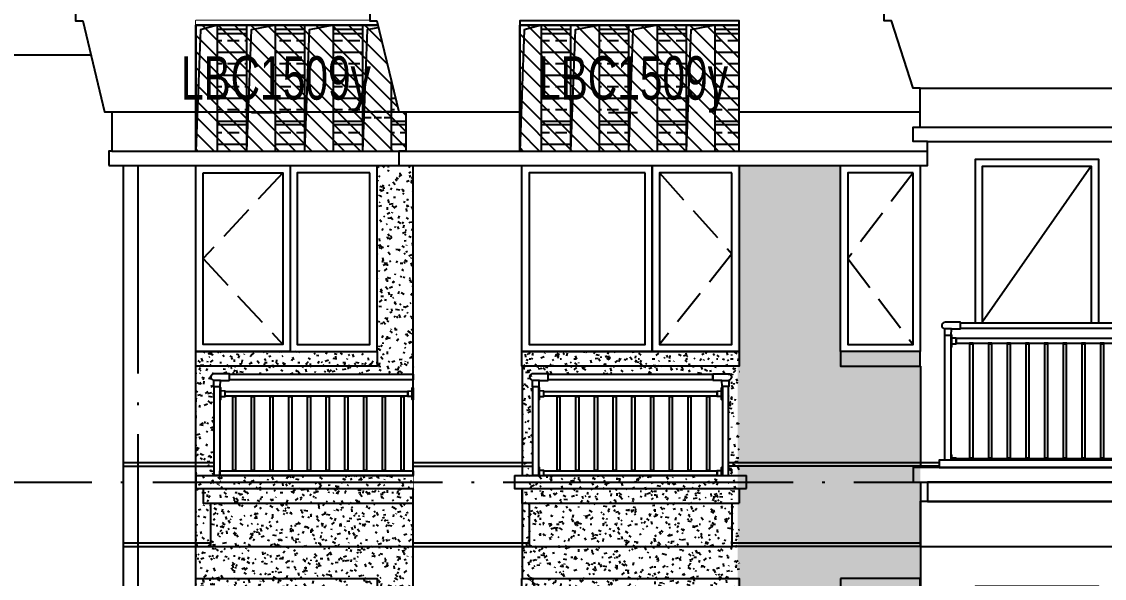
# Model space of a CAD drawing. Extents: x -12446 to 284554, y -295110 to 165007.
# Drawn here: x 801 to 8274, y -214769 to -210926 of the extents above; entities that cross this region are included whole.
import ezdxf
from ezdxf.enums import TextEntityAlignment as Align
from ezdxf.xclip import XClip

# ---------------------------------------------------------------- set-up
doc = ezdxf.new("R2010")
doc.units = 0
doc.header["$LTSCALE"] = 1000
doc.header["$XCLIPFRAME"] = 0
for name, pattern in [('AX-14-E$0$AX-85-M02$0$DASH', [0.35, 0.25, -0.1]), ('AX-14-E$0$DASH', [0.35, 0.25, -0.1]), ('AX-14-E$0$DOTE', [2.42, 2, -0.2, 0.02, -0.2])]:
    doc.linetypes.add(name, pattern=pattern)
doc.layers.get('0').update_dxf_attribs({"linetype": 'CONTINUOUS'})
doc.layers.get('Defpoints').update_dxf_attribs({"linetype": 'CONTINUOUS'})
for name, color, linetype in [('A-Anno-Note', 241, 'CONTINUOUS'), ('AX-14-comp-tc$0$AX-T-LMCZ-Z$0$AX-13-E01-E03$0$A-Detl-Patt', 8, 'CONTINUOUS'), ('AX-14-comp-tc$0$灰褐色真石漆', 15, 'CONTINUOUS'), ('AX-14-E$0$A-Anno-Note', 241, 'CONTINUOUS'), ('AX-14-E$0$A-Detl-Fine', 152, 'CONTINUOUS'), ('AX-14-E$0$A-Detl-Medm', 40, 'CONTINUOUS'), ('AX-14-E$0$A-Detl-Patt', 8, 'CONTINUOUS'), ('AX-14-E$0$A-Detl-Thin', 131, 'CONTINUOUS'), ('AX-14-E$0$A-elev-FIXT', 9, 'CONTINUOUS'), ('AX-14-E$0$A-elev-HRAL', 61, 'CONTINUOUS'), ('AX-14-E$0$A-Elev-line3', 40, 'CONTINUOUS'), ('AX-14-E$0$A-Hatch-Part', 167, 'CONTINUOUS'), ('AX-14-E$0$A-Wind-Iden', 11, 'CONTINUOUS'), ('AX-14-E$0$栏杆型材', 82, 'CONTINUOUS'), ('AX-14-E$0$阳台栏杆扶手', 82, 'CONTINUOUS')]:
    doc.layers.add(name, color=color, linetype=linetype)
doc.layers.add('AX-14-E$0$A-Grid', color=222, linetype='AX-14-E$0$DOTE', plot=False)
doc.styles.add('AX-14-E$0$_TCH_DIM', font='JZFZ_ENA', dxfattribs={"width": 0.7, "bigfont": 'JZFZ_CNB'})
pattern_1 = [(180, (0, 0), (-1e-14, -158.75), []), (180, (-79.38, 79.38), (-1e-14, -158.75), [79.375, -39.6875])]

# ---------------------------------------------------------------- blocks, each defined once
blk = doc.blocks.new('AX-14-E$0$4080转角立图')
at = {"layer": 'AX-14-E$0$A-elev-FIXT', "linetype": 'Continuous'}
blk.add_line((25.6, 42), (-24.3, 42), dxfattribs=at)
blk.add_lwpolyline([(-25.3, 43, -0.327139), (-24.2, 41.5), (-23.5, 0), (23.5, 0), (24.2, 40.5, -0.409111), (25.7, 42), (85.3, 42, 0.414214), (86.8, 43.5), (86.8, 86.5, 0.414214), (85.3, 88), (-18.8, 88, 0.865157)], format="xyb", close=True, dxfattribs=at)
blk = doc.blocks.new('AX-14-E$0$32固定座立面')
at = {"layer": 'AX-14-E$0$栏杆型材', "color": 6, "linetype": 'Continuous'}
blk.add_line((-7, -22.5), (-7, 22.5), dxfattribs=at)
blk.add_lwpolyline([(-7, -22.5, 0.41166), (-10, -19.5), (-36, -19.3, -0.41166), (-37, -18.3), (-37, 18.3, -0.41166), (-36, 19.3), (-10, 19.5, 0.41166), (-7, 22.5), (-7, 39, -0.41166), (-5, 41), (0, 41.1), (0, -41.1), (-5, -41, -0.41166), (-7, -39)], format="xyb", close=True, dxfattribs=at)
blk = doc.blocks.new('*U339')
at = {"layer": 'AX-14-E$0$A-elev-HRAL', "ltscale": 10}
for points in [[(-12.5, 398, 0.414214), (-13, 397.5), (-13, 395.5, 0.414214), (-12.5, 395), (12.5, 395, 0.414214), (13, 395.5), (13, 397.5, 0.414214), (12.5, 398)], [(-12.5, -398, -0.414214), (-13, -397.5), (-13, -395.5, -0.414214), (-12.5, -395), (12.5, -395, -0.414214), (13, -395.5), (13, -397.5, -0.414214), (12.5, -398)]]:
    blk.add_lwpolyline(points, format="xyb", close=True, dxfattribs=at)
blk.add_lwpolyline([(9.5, -395), (-9.5, -395), (-9.5, 395), (9.5, 395)], close=True, dxfattribs=at)
blk = doc.blocks.new('AX-14-E$0$BEIKAICHANGYANGTAI2')
at = {"layer": 'AX-14-E$0$A-Detl-Fine', "elevation": 0}
blk.add_lwpolyline([(67418.8, 136189.5), (67418.8, 137269.5), (68168.8, 137269.5), (68168.8, 136189.5)], dxfattribs=at)
at = {"layer": 'AX-14-E$0$A-Detl-Patt', "elevation": 0}
blk.add_lwpolyline([(68168.8, 137269.5), (67418.8, 136194.5), (67422.3, 136189.5)], dxfattribs=at)
at = {"layer": 'AX-14-E$0$A-Detl-Thin', "elevation": 0}
for points in [[(67368.8, 136189.5), (67368.8, 137319.5), (68218.8, 137319.5), (68218.8, 136189.5)], [(68388.9, 135189.5), (66938.9, 135189.5), (66938.9, 135089.5), (68388.9, 135089.5)], [(68388.9, 135239.5), (67118.8, 135239.5), (67118.8, 135189.5), (68388.9, 135189.5)], [(68388.9, 135089.5), (67038.9, 135089.5), (67038.9, 134954.5), (68388.9, 134954.5)], [(68388.9, 134954.5), (66988.9, 134954.5), (66988.9, 134644.5), (68388.9, 134644.5)]]:
    blk.add_lwpolyline(points, dxfattribs=at)
at = {"layer": 'AX-14-E$0$栏杆型材', "color": 6, "linetype": 'Continuous'}
blk.add_line((67205.9, 135239.5, 0), (67205.9, 135258, 0), dxfattribs=at)
at = {"layer": 'AX-14-E$0$栏杆型材', "elevation": 0}
for points in [[(67158.9, 135239.5), (67158.9, 136104.5), (67198.9, 136104.5), (67198.9, 135239.5)], [(68388.9, 136079.5), (67235.9, 136079.5), (67235.9, 136047.5), (68388.9, 136047.5)], [(67198.9, 135189.5), (67158.9, 135189.5)], [(67235.9, 135240.6), (67235.9, 135252.6), (68388.9, 135251.7)], [(67761.4, 135189.5), (67721.4, 135189.5)]]:
    blk.add_lwpolyline(points, dxfattribs=at)
at = {"layer": 'AX-14-E$0$栏杆型材', "color": 6, "linetype": 'Continuous', "elevation": 0}
blk.add_lwpolyline([(67235.9, 135239.5), (67235.9, 135253.7, 0.41166), (67235, 135254.7), (67208.9, 135255, -0.41166), (67205.9, 135258), (67205.9, 135274.5, 0.41166), (67204, 135276.5), (67198.9, 135276.6), (67198.9, 135239.5)], format="xyb", dxfattribs=at)
at = {"layer": 'AX-14-E$0$阳台栏杆扶手', "elevation": 0}
blk.add_lwpolyline([(68388.9, 136149.5), (67265.7, 136149.5), (67265.7, 136189.5), (68388.9, 136189.5)], dxfattribs=at)
at = {"color": 0, "linetype": 'ByBlock', "lineweight": -2}
for p in [(67341.2, 135649.5, 0), (67470.2, 135649.5, 0), (67599.2, 135649.5, 0), (67728.2, 135649.5, 0), (67857.2, 135649.5, 0), (67986.2, 135649.5, 0), (68115.2, 135649.5, 0), (68244.2, 135649.5, 0), (68373.2, 135649.5, 0)]:
    blk.add_blockref('*U339', p, dxfattribs=at)
at = {"layer": 'AX-14-E$0$A-elev-HRAL'}
blk.add_blockref('AX-14-E$0$4080转角立图', (67178.9, 136104.5, 0), dxfattribs=at)
at = {"layer": 'AX-14-E$0$A-elev-HRAL', "extrusion": (0, 0, -1), "zscale": -1}
blk.add_blockref('AX-14-E$0$32固定座立面', (-67198.9, 136063.5, 0), dxfattribs=at)
blk = doc.blocks.new('AX-14-E$0$A$C4D5E14F1')
at = {"layer": 'AX-14-E$0$A-Detl-Fine'}
for points in [[(100, 2900), (650, 2900), (650, 1715), (100, 1715)], [(1250, 2900), (750, 2900), (750, 1715), (1250, 1715)], [(3150, 2900), (2350, 2900), (2350, 1715), (3150, 1715)], [(3750, 2900), (3250, 2900), (3250, 1715), (3750, 1715)], [(5000, 2900), (4550, 2900), (4550, 1715), (5000, 1715)]]:
    blk.add_lwpolyline(points, close=True, dxfattribs=at)
at = {"layer": 'AX-14-E$0$A-Detl-Patt', "linetype": 'AX-14-E$0$AX-85-M02$0$DASH'}
for points in [[(650, 2900), (100, 2307.5), (650, 1715)], [(3250, 2900), (3750, 2340), (3250, 1715)], [(5000, 2900), (4550, 2307.5), (5000, 1715)]]:
    blk.add_lwpolyline(points, dxfattribs=at)
at = {"layer": 'AX-14-E$0$A-Detl-Thin'}
blk.add_line((-450, 765), (-450, 3715), dxfattribs=at)
for points in [[(1550, 320), (1550, 3270)], [(4500, 3050), (4500, 2950), (5050, 2950), (5050, 3050), (4500, 3050)], [(4500, 1665), (4500, 1565), (5050, 1565), (5050, 1665), (4500, 1665)], [(1550, 320), (1550, 810)], [(150, 620), (1550, 620)], [(2350, 620), (3800, 620)], [(3750, 620), (3750, 320)], [(150, 320), (1550, 320)], [(2350, 320), (3750, 320)]]:
    blk.add_lwpolyline(points, dxfattribs=at)
for points in [[(50, 3050), (1300, 3050), (1300, 2950), (50, 2950)], [(2300, 3050), (3800, 3050), (3800, 2950), (2300, 2950)], [(50, 2950), (700, 2950), (700, 1665), (50, 1665)], [(1300, 2950), (700, 2950), (700, 1665), (1300, 1665)], [(2300, 2950), (3800, 2950), (3800, 1665), (2300, 1665)], [(3200, 2950), (3200, 1665)], [(4500, 2950), (5050, 2950), (5050, 1665), (4500, 1665)], [(50, 1665), (1300, 1665), (1300, 1565), (50, 1565)], [(2300, 1665), (3800, 1665), (3800, 1565), (2300, 1565)]]:
    blk.add_lwpolyline(points, close=True, dxfattribs=at)
at = {"layer": 'AX-14-E$0$A-elev-HRAL', "ltscale": 10}
for points in [[(302, 1358, 0.414214), (301.5, 1357.5), (301.5, 1355.5, 0.414214), (302, 1355), (327, 1355, 0.414214), (327.5, 1355.5), (327.5, 1357.5, 0.414214), (327, 1358)], [(431, 1358, 0.414214), (430.5, 1357.5), (430.5, 1355.5, 0.414214), (431, 1355), (456, 1355, 0.414214), (456.5, 1355.5), (456.5, 1357.5, 0.414214), (456, 1358)], [(560, 1358, 0.414214), (559.5, 1357.5), (559.5, 1355.5, 0.414214), (560, 1355), (585, 1355, 0.414214), (585.5, 1355.5), (585.5, 1357.5, 0.414214), (585, 1358)], [(689, 1358, 0.414214), (688.5, 1357.5), (688.5, 1355.5, 0.414214), (689, 1355), (714, 1355, 0.414214), (714.5, 1355.5), (714.5, 1357.5, 0.414214), (714, 1358)], [(818, 1358, 0.414214), (817.5, 1357.5), (817.5, 1355.5, 0.414214), (818, 1355), (843, 1355, 0.414214), (843.5, 1355.5), (843.5, 1357.5, 0.414214), (843, 1358)], [(947, 1358, 0.414214), (946.5, 1357.5), (946.5, 1355.5, 0.414214), (947, 1355), (972, 1355, 0.414214), (972.5, 1355.5), (972.5, 1357.5, 0.414214), (972, 1358)], [(1076, 1358, 0.414214), (1075.5, 1357.5), (1075.5, 1355.5, 0.414214), (1076, 1355), (1101, 1355, 0.414214), (1101.5, 1355.5), (1101.5, 1357.5, 0.414214), (1101, 1358)], [(1205, 1358, 0.414214), (1204.5, 1357.5), (1204.5, 1355.5, 0.414214), (1205, 1355), (1230, 1355, 0.414214), (1230.5, 1355.5), (1230.5, 1357.5, 0.414214), (1230, 1358)], [(1334, 1358, 0.414214), (1333.5, 1357.5), (1333.5, 1355.5, 0.414214), (1334, 1355), (1359, 1355, 0.414214), (1359.5, 1355.5), (1359.5, 1357.5, 0.414214), (1359, 1358)], [(1463, 1358, 0.414214), (1462.5, 1357.5), (1462.5, 1355.5, 0.414214), (1463, 1355), (1488, 1355, 0.414214), (1488.5, 1355.5), (1488.5, 1357.5, 0.414214), (1488, 1358)], [(2541, 1358, 0.414214), (2540.5, 1357.5), (2540.5, 1355.5, 0.414214), (2541, 1355), (2566, 1355, 0.414214), (2566.5, 1355.5), (2566.5, 1357.5, 0.414214), (2566, 1358)], [(2670, 1358, 0.414214), (2669.5, 1357.5), (2669.5, 1355.5, 0.414214), (2670, 1355), (2695, 1355, 0.414214), (2695.5, 1355.5), (2695.5, 1357.5, 0.414214), (2695, 1358)], [(2799, 1358, 0.414214), (2798.5, 1357.5), (2798.5, 1355.5, 0.414214), (2799, 1355), (2824, 1355, 0.414214), (2824.5, 1355.5), (2824.5, 1357.5, 0.414214), (2824, 1358)], [(2928, 1358, 0.414214), (2927.5, 1357.5), (2927.5, 1355.5, 0.414214), (2928, 1355), (2953, 1355, 0.414214), (2953.5, 1355.5), (2953.5, 1357.5, 0.414214), (2953, 1358)], [(3057, 1358, 0.414214), (3056.5, 1357.5), (3056.5, 1355.5, 0.414214), (3057, 1355), (3082, 1355, 0.414214), (3082.5, 1355.5), (3082.5, 1357.5, 0.414214), (3082, 1358)], [(3186, 1358, 0.414214), (3185.5, 1357.5), (3185.5, 1355.5, 0.414214), (3186, 1355), (3211, 1355, 0.414214), (3211.5, 1355.5), (3211.5, 1357.5, 0.414214), (3211, 1358)], [(3315, 1358, 0.414214), (3314.5, 1357.5), (3314.5, 1355.5, 0.414214), (3315, 1355), (3340, 1355, 0.414214), (3340.5, 1355.5), (3340.5, 1357.5, 0.414214), (3340, 1358)], [(3444, 1358, 0.414214), (3443.5, 1357.5), (3443.5, 1355.5, 0.414214), (3444, 1355), (3469, 1355, 0.414214), (3469.5, 1355.5), (3469.5, 1357.5, 0.414214), (3469, 1358)], [(3573, 1358, 0.414214), (3572.5, 1357.5), (3572.5, 1355.5, 0.414214), (3573, 1355), (3598, 1355, 0.414214), (3598.5, 1355.5), (3598.5, 1357.5, 0.414214), (3598, 1358)]]:
    blk.add_lwpolyline(points, format="xyb", close=True, dxfattribs=at)
at = {"layer": 'AX-14-E$0$栏杆型材'}
for points in [[(252, 1390), (1513, 1390), (1513, 1358), (252, 1358)], [(2452, 1390), (3648, 1390), (3648, 1358), (2452, 1358)]]:
    blk.add_lwpolyline(points, close=True, dxfattribs=at)
at = {"layer": 'AX-14-E$0$阳台栏杆扶手'}
for points in [[(1550, 1470), (281.8, 1470), (281.8, 1510), (1550, 1510)], [(3618.3, 1470), (2481.8, 1470), (2481.8, 1510), (3618.3, 1510)]]:
    blk.add_lwpolyline(points, close=True, dxfattribs=at)
blk.add_blockref('AX-14-E$0$BEIKAICHANGYANGTAI2', (-61938.8, -134324.5, 0))
at = {"layer": 'AX-14-E$0$A-elev-HRAL'}
for name, p in [('AX-14-E$0$4080转角立图', (195, 1425)), ('AX-14-E$0$4080转角立图', (2395, 1425)), ('AX-14-E$0$32固定座立面', (1550, 1374)), ('AX-14-E$0$32固定座立面', (3685, 1374)), ('AX-14-E$0$32固定座立面', (3685, 826))]:
    blk.add_blockref(name, p, dxfattribs=at)
at = {"layer": 'AX-14-E$0$A-elev-HRAL', "xscale": -1}
for name, p in [('AX-14-E$0$4080转角立图', (3705, 1425)), ('AX-14-E$0$32固定座立面', (215, 1374)), ('AX-14-E$0$32固定座立面', (2415, 1374)), ('AX-14-E$0$32固定座立面', (2415, 826))]:
    blk.add_blockref(name, p, dxfattribs=at)
for points in [[(50, 810), (1550, 810), (1550, 720), (50, 720)], [(2250, 810), (3850, 810), (3850, 720), (2250, 720)]]:
    blk.add_wipeout(points).dxf.layer = 'AX-14-E$0$A-Detl-Thin'
at = {"layer": 'AX-14-E$0$A-Detl-Thin'}
for points in [[(50, 810), (1550, 810)], [(50, 810), (50, 720), (100, 720), (100, 620), (150, 620), (150, 320)], [(2250, 810), (2250, 720), (2300, 720), (2300, 620), (2350, 620), (2350, 320)], [(2250, 810), (3850, 810)], [(3850, 720), (3850, 810)], [(100, 720), (1550, 720)], [(2300, 720), (3850, 720)], [(3800, 720), (3800, 620)]]:
    blk.add_lwpolyline(points, dxfattribs=at)
at = {"layer": 'AX-14-E$0$A-elev-HRAL', "ltscale": 10}
for points in [[(324, 845), (305, 845), (305, 1355), (324, 1355)], [(453, 845), (434, 845), (434, 1355), (453, 1355)], [(582, 845), (563, 845), (563, 1355), (582, 1355)], [(711, 845), (692, 845), (692, 1355), (711, 1355)], [(840, 845), (821, 845), (821, 1355), (840, 1355)], [(969, 845), (950, 845), (950, 1355), (969, 1355)], [(1098, 845), (1079, 845), (1079, 1355), (1098, 1355)], [(1227, 845), (1208, 845), (1208, 1355), (1227, 1355)], [(1356, 845), (1337, 845), (1337, 1355), (1356, 1355)], [(1485, 845), (1466, 845), (1466, 1355), (1485, 1355)], [(2563, 845), (2544, 845), (2544, 1355), (2563, 1355)], [(2692, 845), (2673, 845), (2673, 1355), (2692, 1355)], [(2821, 845), (2802, 845), (2802, 1355), (2821, 1355)], [(2950, 845), (2931, 845), (2931, 1355), (2950, 1355)], [(3079, 845), (3060, 845), (3060, 1355), (3079, 1355)], [(3208, 845), (3189, 845), (3189, 1355), (3208, 1355)], [(3337, 845), (3318, 845), (3318, 1355), (3337, 1355)], [(3466, 845), (3447, 845), (3447, 1355), (3466, 1355)], [(3595, 845), (3576, 845), (3576, 1355), (3595, 1355)]]:
    blk.add_lwpolyline(points, close=True, dxfattribs=at)
for points in [[(302, 842, -0.414214), (301.5, 842.5), (301.5, 844.5, -0.414214), (302, 845), (327, 845, -0.414214), (327.5, 844.5), (327.5, 842.5, -0.414214), (327, 842)], [(431, 842, -0.414214), (430.5, 842.5), (430.5, 844.5, -0.414214), (431, 845), (456, 845, -0.414214), (456.5, 844.5), (456.5, 842.5, -0.414214), (456, 842)], [(560, 842, -0.414214), (559.5, 842.5), (559.5, 844.5, -0.414214), (560, 845), (585, 845, -0.414214), (585.5, 844.5), (585.5, 842.5, -0.414214), (585, 842)], [(689, 842, -0.414214), (688.5, 842.5), (688.5, 844.5, -0.414214), (689, 845), (714, 845, -0.414214), (714.5, 844.5), (714.5, 842.5, -0.414214), (714, 842)], [(818, 842, -0.414214), (817.5, 842.5), (817.5, 844.5, -0.414214), (818, 845), (843, 845, -0.414214), (843.5, 844.5), (843.5, 842.5, -0.414214), (843, 842)], [(947, 842, -0.414214), (946.5, 842.5), (946.5, 844.5, -0.414214), (947, 845), (972, 845, -0.414214), (972.5, 844.5), (972.5, 842.5, -0.414214), (972, 842)], [(1076, 842, -0.414214), (1075.5, 842.5), (1075.5, 844.5, -0.414214), (1076, 845), (1101, 845, -0.414214), (1101.5, 844.5), (1101.5, 842.5, -0.414214), (1101, 842)], [(1205, 842, -0.414214), (1204.5, 842.5), (1204.5, 844.5, -0.414214), (1205, 845), (1230, 845, -0.414214), (1230.5, 844.5), (1230.5, 842.5, -0.414214), (1230, 842)], [(1334, 842, -0.414214), (1333.5, 842.5), (1333.5, 844.5, -0.414214), (1334, 845), (1359, 845, -0.414214), (1359.5, 844.5), (1359.5, 842.5, -0.414214), (1359, 842)], [(1463, 842, -0.414214), (1462.5, 842.5), (1462.5, 844.5, -0.414214), (1463, 845), (1488, 845, -0.414214), (1488.5, 844.5), (1488.5, 842.5, -0.414214), (1488, 842)], [(2541, 842, -0.414214), (2540.5, 842.5), (2540.5, 844.5, -0.414214), (2541, 845), (2566, 845, -0.414214), (2566.5, 844.5), (2566.5, 842.5, -0.414214), (2566, 842)], [(2670, 842, -0.414214), (2669.5, 842.5), (2669.5, 844.5, -0.414214), (2670, 845), (2695, 845, -0.414214), (2695.5, 844.5), (2695.5, 842.5, -0.414214), (2695, 842)], [(2799, 842, -0.414214), (2798.5, 842.5), (2798.5, 844.5, -0.414214), (2799, 845), (2824, 845, -0.414214), (2824.5, 844.5), (2824.5, 842.5, -0.414214), (2824, 842)], [(2928, 842, -0.414214), (2927.5, 842.5), (2927.5, 844.5, -0.414214), (2928, 845), (2953, 845, -0.414214), (2953.5, 844.5), (2953.5, 842.5, -0.414214), (2953, 842)], [(3057, 842, -0.414214), (3056.5, 842.5), (3056.5, 844.5, -0.414214), (3057, 845), (3082, 845, -0.414214), (3082.5, 844.5), (3082.5, 842.5, -0.414214), (3082, 842)], [(3186, 842, -0.414214), (3185.5, 842.5), (3185.5, 844.5, -0.414214), (3186, 845), (3211, 845, -0.414214), (3211.5, 844.5), (3211.5, 842.5, -0.414214), (3211, 842)], [(3315, 842, -0.414214), (3314.5, 842.5), (3314.5, 844.5, -0.414214), (3315, 845), (3340, 845, -0.414214), (3340.5, 844.5), (3340.5, 842.5, -0.414214), (3340, 842)], [(3444, 842, -0.414214), (3443.5, 842.5), (3443.5, 844.5, -0.414214), (3444, 845), (3469, 845, -0.414214), (3469.5, 844.5), (3469.5, 842.5, -0.414214), (3469, 842)], [(3573, 842, -0.414214), (3572.5, 842.5), (3572.5, 844.5, -0.414214), (3573, 845), (3598, 845, -0.414214), (3598.5, 844.5), (3598.5, 842.5, -0.414214), (3598, 842)]]:
    blk.add_lwpolyline(points, format="xyb", close=True, dxfattribs=at)
at = {"layer": 'AX-14-E$0$栏杆型材'}
for points in [[(175, 1425), (215, 1425), (215, 810), (175, 810)], [(2375, 1425), (2415, 1425), (2415, 810), (2375, 810)], [(3725, 1425), (3685, 1425), (3685, 810), (3725, 810)], [(215, 842), (1550, 842), (1550, 810), (215, 810)], [(2452, 842), (3648, 842), (3648, 810), (2452, 810)]]:
    blk.add_lwpolyline(points, close=True, dxfattribs=at)
blk = doc.blocks.new('AX-14-E$0$14141415YHTR4H54H56D')
at = {"layer": 'AX-14-E$0$A-Detl-Thin'}
blk.add_line((-450, 765), (-450, 3715), dxfattribs=at)
blk.add_lwpolyline([(1550, 320), (1550, 3270)], dxfattribs=at)
blk.add_blockref('AX-14-E$0$BEIKAICHANGYANGTAI2', (-61938.8, -134324.5, 0))
blk = doc.blocks.new('AX-14-E$0$WYHREBHEWYHRE')
blk.add_wipeout([(64620.2, 256100.5), (62320.2, 256100.5), (62320.2, 255150.5), (64620.2, 255150.5)]).dxf.layer = 'AX-14-E$0$A-Detl-Thin'
at = {"layer": 'AX-14-E$0$A-Detl-Fine'}
h = blk.add_hatch(dxfattribs=at)
h.set_pattern_fill('ANSI33', color=13, scale=50, angle=135, style=0)
h.set_pattern_definition(pattern_1)
h.paths.add_polyline_path([(62570.2, 256070.5), (62770.2, 256070.5), (62770.2, 255200.5), (62570.2, 255200.5)])
h = blk.add_hatch(dxfattribs=at)
h.set_pattern_fill('ANSI33', color=13, scale=50, angle=135, style=0)
h.set_pattern_definition(pattern_1)
h.paths.add_polyline_path([(62970.2, 256070.5), (63170.2, 256070.5), (63170.2, 255200.5), (62970.2, 255200.5)])
h = blk.add_hatch(dxfattribs=at)
h.set_pattern_fill('ANSI33', color=13, scale=50, angle=135, style=0)
h.set_pattern_definition(pattern_1)
h.paths.add_polyline_path([(63370.2, 256070.5), (63570.2, 256070.5), (63570.2, 255200.5), (63370.2, 255200.5)])
h = blk.add_hatch(dxfattribs=at)
h.set_pattern_fill('ANSI33', color=13, scale=50, angle=135, style=0)
h.set_pattern_definition(pattern_1)
h.paths.add_polyline_path([(63770.2, 256070.5), (63970.2, 256070.5), (63970.2, 255200.5), (63770.2, 255200.5)])
h = blk.add_hatch(dxfattribs=at)
h.set_pattern_fill('ANSI33', color=13, scale=50, angle=135, style=0)
h.set_pattern_definition(pattern_1)
h.paths.add_polyline_path([(64170.2, 256070.5), (64370.2, 256070.5), (64370.2, 255200.5), (64170.2, 255200.5)])
at = {"layer": 'AX-14-E$0$A-Detl-Patt'}
h = blk.add_hatch(dxfattribs=at)
h.set_pattern_fill('ANSI31', color=256, scale=50, angle=90)
h.set_pattern_definition([(135, (0, 0), (-56.1266, -56.1266), [])])
h.paths.add_polyline_path([(64520.2, 255200.5), (62420.2, 255200.5), (62420.2, 256070.5), (64520.2, 256070.5)])
blk.add_lwpolyline([(62420.2, 255200.5), (64520.2, 255200.5), (64520.2, 256070.5), (62420.2, 256070.5)], close=True, dxfattribs=at)
at = {"layer": 'AX-14-E$0$A-Elev-line3'}
for p, q in [((62320.2, 255150.5), (62320.2, 256100.5)), ((64620.2, 255150.5), (64620.2, 256100.5))]:
    blk.add_line(p, q, dxfattribs=at)
at = {"layer": 'AX-14-E$0$A-Hatch-Part'}
for p, q in [((62770.2, 256010.5), (62570.2, 256010.5)), ((63170.2, 256010.5), (62970.2, 256010.5)), ((63570.2, 256010.5), (63370.2, 256010.5)), ((63970.2, 256010.5), (63770.2, 256010.5)), ((64370.2, 256010.5), (64170.2, 256010.5)), ((62770.2, 255380.5), (62570.2, 255380.5)), ((63170.2, 255380.5), (62970.2, 255380.5)), ((63570.2, 255380.5), (63370.2, 255380.5)), ((63970.2, 255380.5), (63770.2, 255380.5)), ((64370.2, 255380.5), (64170.2, 255380.5)), ((62320.2, 255150.5), (64620.2, 255150.5))]:
    blk.add_line(p, q, dxfattribs=at)
for points in [[(62570.2, 256070.5), (62452, 256037.3), (62420.2, 255200.5)], [(62970.2, 256070.5), (62802, 256037.3), (62770.2, 255200.5)], [(63370.2, 256070.5), (63202, 256037.3), (63170.2, 255200.5)], [(63770.2, 256070.5), (63602, 256037.3), (63570.2, 255200.5)], [(64170.2, 256070.5), (64002, 256037.3), (63970.2, 255200.5)], [(64520.2, 256070.5), (64402, 256037.3), (64370.2, 255200.5)]]:
    blk.add_lwpolyline(points, dxfattribs=at)
for points in [[(64520.2, 255200.5), (62420.2, 255200.5), (62420.2, 256070.5), (64520.2, 256070.5)], [(62570.2, 256070.5), (62770.2, 256070.5), (62770.2, 255200.5), (62570.2, 255200.5)], [(62970.2, 256070.5), (63170.2, 256070.5), (63170.2, 255200.5), (62970.2, 255200.5)], [(63370.2, 256070.5), (63570.2, 256070.5), (63570.2, 255200.5), (63370.2, 255200.5)], [(63770.2, 256070.5), (63970.2, 256070.5), (63970.2, 255200.5), (63770.2, 255200.5)], [(64170.2, 256070.5), (64370.2, 256070.5), (64370.2, 255200.5), (64170.2, 255200.5)]]:
    blk.add_lwpolyline(points, close=True, dxfattribs=at)
blk = doc.blocks.new('AX-14-E$0$FAGSGSGJDSGUJDSGFKSSGAFUKSF')
at = {"layer": 'AX-14-E$0$A-Detl-Thin', "color": 8, "linetype": 'AX-14-E$0$DASH', "ltscale": 0.2}
for p, q in [((3250, 1433.2), (3100, 1433.2)), ((3650, 1433.2), (3456.8, 1433.2)), ((4050, 1433.2), (3856.8, 1433.2)), ((4450, 1433.2), (4256.8, 1433.2)), ((3250, 1393.2), (3100, 1393.2)), ((3650, 1393.2), (3456.8, 1393.2)), ((4050, 1393.2), (3856.8, 1393.2)), ((4450, 1393.2), (4256.8, 1393.2))]:
    blk.add_line(p, q, dxfattribs=at)
at = {"layer": 'AX-14-E$0$A-Detl-Thin', "color": 6}
blk.add_lwpolyline([(5647.8, 2063.2), (5800, 1598.2), (5850, 1598.2), (5850, 1328.2), (5800, 1328.2), (5800, 1228.2), (7569.5, 1228.2), (7569.5, 1163.2), (7549.5, 1163.2), (7549.5, 1063.2), (27150, 1063.2)], dxfattribs=at)
blk.add_wipeout([(220, 1433.2), (70, 2063.2), (20, 2063.2), (20, 2163.2), (0, 2163.2), (0, 2263.2), (2000, 2263.2), (2000, 2163.2), (2050, 2163.2), (2050, 2063.2), (2098.7, 2063.2), (2250, 1433.2), (2300, 1433.2), (2300, 1163.2), (2250, 1163.2), (2250, 1063.2), (250, 1063.2), (250, 1163.2), (270, 1163.2), (270, 1433.2)]).dxf.layer = 'AX-14-E$0$A-Detl-Thin'
at = {"layer": 'AX-14-E$0$A-Anno-Note'}
blk.add_lwpolyline([(850, 1163.2), (2350, 1163.2), (2350, 2063.2), (850, 2063.2)], close=True, dxfattribs=at)
at = {"layer": 'AX-14-E$0$A-Detl-Medm'}
blk.add_lwpolyline([(350, 2263.2), (0, 2263.2), (0, 2163.2), (20, 2163.2), (20, 2063.2), (70, 2063.2), (220, 1433.2), (270, 1433.2), (270, 1233.2), (270, 1233.2), (270, 1193.2), (270, 1163.2), (250, 1163.2), (250, 1063.2)], dxfattribs=at)
at = {"layer": 'AX-14-E$0$A-Detl-Thin', "color": 8, "linetype": 'AX-14-E$0$DASH', "ltscale": 0.2}
for p, q in [((1000, 1433.2), (850, 1433.2)), ((1400, 1433.2), (1206.8, 1433.2)), ((1800, 1433.2), (1606.8, 1433.2)), ((1000, 1393.2), (850, 1393.2)), ((1400, 1393.2), (1206.8, 1393.2)), ((1800, 1393.2), (1606.8, 1393.2))]:
    blk.add_line(p, q, dxfattribs=at)
blk.add_wipeout([(5550, 2263.2), (5550, 2163.2), (5600, 2163.2), (5600, 2063.2), (5647.8, 2063.2), (5800, 1598.2), (5850, 1598.2), (5850, 1328.2), (5800, 1328.2), (5800, 1228.2), (7569.5, 1228.2), (7569.5, 1163.2), (7549.5, 1163.2), (7549.5, 1063.2), (27150, 1063.2), (27150, 1163.2), (27130, 1163.2), (27130, 1228.2), (29050, 1228.2), (29050, 1328.2), (29000, 1328.2), (29000, 1598.2), (29050, 1598.2), (29200, 2063.2), (29250, 2063.2), (29250, 2163.2), (29300, 2163.2), (29300, 2263.2)]).dxf.layer = 'AX-14-E$0$A-Detl-Medm'
at = {"layer": 'AX-14-E$0$A-Detl-Medm'}
for p, q in [((5800, 1598.2), (7480.2, 1598.2)), ((5800, 1328.2), (7569.5, 1328.2)), ((5800, 1228.2), (7569.5, 1228.2)), ((250, 1063.2), (5900, 1063.2))]:
    blk.add_line(p, q, dxfattribs=at)
ref = blk.add_blockref('AX-14-E$0$WYHREBHEWYHRE', (-61570.2, -254037.4))
XClip(ref).set_block_clipping_path([(62420.1876902261, 255200.548490646), (63870.1841075929, 256100.5485220714)])
at = {"layer": 'AX-14-E$0$A-Detl-Thin', "color": 8, "linetype": 'AX-14-E$0$DASH', "ltscale": 0.2}
for p, q in [((2200, 1433.2), (2006.8, 1433.2)), ((2200, 1393.2), (2006.8, 1393.2))]:
    blk.add_line(p, q, dxfattribs=at)
at = {"layer": 'AX-14-E$0$A-Detl-Thin'}
blk.add_lwpolyline([(2000, 2263.2), (2000, 2163.2), (2050, 2163.2), (2050, 2063.2), (2100, 2063.2), (2250, 1433.2), (2300, 1433.2), (2300, 1163.2), (2250, 1163.2), (2250, 1063.2)], dxfattribs=at)
blk.add_wipeout([(2000, 2263.2), (2000, 2163.2), (2050, 2163.2), (2050, 2063.2), (2098.7, 2063.2), (2250, 1433.2), (2300, 1433.2), (2300, 1163.2), (2250, 1163.2), (2250, 1063.2), (5900, 1063.2), (5900, 1228.2), (5800, 1228.2), (5800, 1328.2), (5850, 1328.2), (5850, 1598.2), (5800, 1598.2), (5650, 2063.2), (5600, 2063.2), (5600, 2163.2), (5550, 2163.2), (5550, 2263.2)]).dxf.layer = 'AX-14-E$0$A-Detl-Thin'
blk.add_wipeout([(2000, 2263.2), (2000, 2163.2), (2050, 2163.2), (2050, 2063.2), (2098.7, 2063.2), (2250, 1433.2), (2300, 1433.2), (2300, 1163.2), (2250, 1163.2), (2250, 1063.2), (5900, 1063.2), (5900, 1228.2), (5800, 1228.2), (5800, 1328.2), (5850, 1328.2), (5850, 1598.2), (5800, 1598.2), (5650, 2063.2), (5600, 2063.2), (5600, 2163.2), (5550, 2163.2), (5550, 2263.2)]).dxf.layer = 'AX-14-E$0$A-Detl-Thin'
at = {"layer": 'AX-14-E$0$A-Anno-Note'}
blk.add_lwpolyline([(3100, 1163.2), (4600, 1163.2), (4600, 2063.2), (3100, 2063.2)], close=True, dxfattribs=at)
at = {"layer": 'AX-14-E$0$A-Detl-Medm'}
for p, q in [((270, 1433.2), (2300, 1433.2)), ((2300, 1433.2), (3100, 1433.2)), ((4600, 1433.2), (5850, 1433.2)), ((270, 1163.2), (5900, 1163.2))]:
    blk.add_line(p, q, dxfattribs=at)
blk.add_lwpolyline([(2000, 2263.2), (2000, 2163.2), (2050, 2163.2), (2050, 2063.2), (2098.7, 2063.2), (2250, 1433.2), (2300, 1433.2), (2300, 1163.2), (2250, 1163.2), (2250, 1063.2), (5900, 1063.2), (5900, 1228.2), (5800, 1228.2), (5800, 1328.2), (5850, 1328.2), (5850, 1598.2), (5800, 1598.2), (5650, 2063.2), (5600, 2063.2), (5600, 2163.2), (5550, 2163.2), (5550, 2263.2)], close=True, dxfattribs=at)
ref = blk.add_blockref('AX-14-E$0$WYHREBHEWYHRE', (-59335.2, -254037.4))
XClip(ref).set_block_clipping_path([(62420.1876902261, 255200.548490646), (63935.1877062061, 256100.5485220714)])
blk.add_lwpolyline([(3085, 1163.2), (4600, 1163.2), (4600, 2063.2), (3085, 2063.2)], close=True, dxfattribs=at)
blk = doc.blocks.new('AX-14-E$0$wyhrehaw3yrjret')
at = {"layer": 'AX-14-E$0$A-Detl-Patt'}
for p, q in [((61836.2, 194884.7), (62461.2, 194884.7)), ((61836.2, 194859.7), (62461.2, 194859.7)), ((63836.2, 194884.7), (64661.2, 194884.7)), ((63836.2, 194859.7), (64661.2, 194859.7)), ((61836.2, 194329.7), (62436.2, 194329.7)), ((61836.2, 194304.7), (62436.2, 194304.7)), ((63836.2, 194329.7), (64636.2, 194329.7)), ((63836.2, 194304.7), (64636.2, 194304.7))]:
    blk.add_line(p, q, dxfattribs=at)
for points in [[(66011.2, 194884.7), (67466.1, 194884.7)], [(67466.1, 194859.7), (66011.2, 194859.7)], [(66036.2, 194329.7), (67336.3, 194329.7)], [(67336.3, 194304.7), (66036.2, 194304.7)]]:
    blk.add_lwpolyline(points, dxfattribs=at)
blk = doc.blocks.new('AX-14-comp-tc')
at = {"layer": 'AX-14-comp-tc$0$灰褐色真石漆'}
h = blk.add_hatch(dxfattribs=at)
h.set_pattern_fill('离散材料', color=256, scale=50)
h.set_pattern_definition([(0, (-60267.77, -382682.6), (132, 228), [12, -201, 9, -87, 18, -213]), (10, (-60324.77, -382559.6), (80.67614, 285.3443), [21, -51, 27, -159, 15, -198]), (20, (-60354.77, -382655.6), (133.47095, 220.97625), [24, -165, 21, -123, 15, -96]), (30, (-60267.77, -382673.6), (-21.96926, 254.05187), [15, -99, 12, -147, 9, -195]), (40, (-60351.77, -382607.6), (33.83592, 216.37036), [12, -132, 9, -84, 24, -153]), (50, (-60306.77, -382715.6), (-80.24786, 235.7335), [6, -111, 15, -183, 18, -93]), (60, (-60297.77, -382694.6), (-99.47303, 223.70766), [15, -123, 6, -144, 12, -111]), (70, (-60330.77, -382730.6), (-109.89227, 215.58685), [9, -57, 18, -96, 12, -132]), (80, (-60315.77, -382553.6), (-208.56534, 164.71945), [21, -132, 9, -156, 18, -147]), (90, (-60297.77, -382682.6), (-264, 111), [18, -93, 12, -183, 6, -186]), (100, (-60345.77, -382589.6), (-247.97146, 145.1453), [21, -117, 18, -96, 21, -219]), (110, (-60366.77, -382760.6), (-240.44034, 81.69114), [24, -78, 12, -159, 18, -174]), (120, (-60447.77, -382724.6), (-286.64994, 28.49227), [15, -201, 18, -93, 21, -123]), (130, (-60381.77, -382790.6), (-279.10777, 71.26608), [9, -66, 12, -129, 24, -168]), (140, (-60471.77, -382550.6), (-220.59685, -34.20569), [18, -108, 21, -93, 12, -126]), (150, (-60222.77, -382808.6), (-204.82497, -120.76726), [12, -84, 24, -186, 21, -171]), (160, (-60420.77, -382640.6), (-237.90107, -162.4287), [18, -126, 15, -114, 12, -183]), (170, (-60402.77, -382712.6), (-215.64405, -169.12317), [27, -99, 18, -135, 24, -132])])
h.paths.add_polyline_path([(1852.4, -220481.9), (1977.4, -220481.9), (1977.4, -219866.9), (1973.9, -219866.9), (1972.9, -219824.5), (1957.1, -219817.3), (1954.1, -219803.2), (1955.8, -219792.7), (1963.5, -219782.2), (1978.6, -219778.9), (2083.7, -219779.3), (2084.1, -219781.9), (3315.4, -219781.9), (3344.5, -219781.5), (3345.4, -219762.8), (3347.4, -219760.8), (3352.4, -219760.8), (3352.4, -218341.9), (1852.4, -218341.9), (3102.4, -218341.9), (3102.4, -219626.9), (1852.4, -219626.9)])
h = blk.add_hatch(dxfattribs=at)
h.set_pattern_fill('离散材料', color=256, scale=50)
h.set_pattern_definition([(0, (63.16, -6278.47), (132, 228), [12, -201, 9, -87, 18, -213]), (10, (6.16, -6155.47), (80.67614, 285.34428), [21, -51, 27, -159, 15, -198]), (20, (-23.84, -6251.47), (133.47095, 220.97625), [24, -165, 21, -123, 15, -96]), (30, (63.16, -6269.47), (-21.96926, 254.05187), [15, -99, 12, -147, 9, -195]), (40, (-20.84, -6203.47), (33.83592, 216.370355), [12, -132, 9, -84, 24, -153]), (50, (24.16, -6311.47), (-80.24786, 235.7335), [6, -111, 15, -183, 18, -93]), (60, (33.16, -6290.47), (-99.47303, 223.70766), [15, -123, 6, -144, 12, -111]), (70, (0.16, -6326.47), (-109.89227, 215.58685), [9, -57, 18, -96, 12, -132]), (80, (15.16, -6149.47), (-208.56534, 164.71945), [21, -132, 9, -156, 18, -147]), (90, (33.16, -6278.47), (-264, 111), [18, -93, 12, -183, 6, -186]), (100, (-14.84, -6185.47), (-247.97146, 145.1453), [21, -117, 18, -96, 21, -219]), (110, (-35.84, -6356.47), (-240.44034, 81.69114), [24, -78, 12, -159, 18, -174]), (120, (-116.84, -6320.47), (-286.64994, 28.49227), [15, -201, 18, -93, 21, -123]), (130, (-50.84, -6386.47), (-279.10777, 71.26608), [9, -66, 12, -129, 24, -168]), (140, (-140.84, -6146.47), (-220.59685, -34.20569), [18, -108, 21, -93, 12, -126]), (150, (108.16, -6404.47), (-204.82497, -120.76726), [12, -84, 24, -186, 21, -171]), (160, (-89.84, -6236.47), (-237.90107, -162.4287), [18, -126, 15, -114, 12, -183]), (170, (-71.84, -6308.47), (-215.64405, -169.12317), [27, -99, 18, -135, 24, -132])])
h.paths.add_polyline_path([(6302.4, -221291.9), (6851.1, -221291.9), (6851.1, -219626.9), (6302.4, -219626.9)])
h.paths.add_polyline_path([(5591.6, -255491.9), (6302.4, -255491.9), (6302.4, -218341.9), (5591.6, -218341.9)], flags=16)
h = blk.add_hatch(dxfattribs=at)
h.set_pattern_fill('离散材料', color=256, scale=50)
h.set_pattern_definition([(0, (-60267.77, -435782.6), (132, 228), [12, -201, 9, -87, 18, -213]), (10, (-60324.77, -435659.6), (80.67614, 285.3443), [21, -51, 27, -159, 15, -198]), (20, (-60354.77, -435755.6), (133.47095, 220.97625), [24, -165, 21, -123, 15, -96]), (30, (-60267.77, -435773.6), (-21.96926, 254.05187), [15, -99, 12, -147, 9, -195]), (40, (-60351.77, -435707.6), (33.83592, 216.370355), [12, -132, 9, -84, 24, -153]), (50, (-60306.77, -435815.6), (-80.24786, 235.7335), [6, -111, 15, -183, 18, -93]), (60, (-60297.77, -435794.6), (-99.47303, 223.70766), [15, -123, 6, -144, 12, -111]), (70, (-60330.77, -435830.6), (-109.89227, 215.58685), [9, -57, 18, -96, 12, -132]), (80, (-60315.77, -435653.6), (-208.56534, 164.71945), [21, -132, 9, -156, 18, -147]), (90, (-60297.77, -435782.6), (-264, 111), [18, -93, 12, -183, 6, -186]), (100, (-60345.77, -435689.6), (-247.97146, 145.1453), [21, -117, 18, -96, 21, -219]), (110, (-60366.77, -435860.6), (-240.44034, 81.69114), [24, -78, 12, -159, 18, -174]), (120, (-60447.77, -435824.6), (-286.64994, 28.49227), [15, -201, 18, -93, 21, -123]), (130, (-60381.77, -435890.6), (-279.10777, 71.26608), [9, -66, 12, -129, 24, -168]), (140, (-60471.77, -435650.6), (-220.59685, -34.20569), [18, -108, 21, -93, 12, -126]), (150, (-60222.77, -435908.6), (-204.82497, -120.76726), [12, -84, 24, -186, 21, -171]), (160, (-60420.77, -435740.6), (-237.90107, -162.4287), [18, -126, 15, -114, 12, -183]), (170, (-60402.77, -435812.6), (-215.64405, -169.12317), [27, -99, 18, -135, 24, -132])])
h.paths.add_polyline_path([(4102.4, -219626.9), (5602.4, -219626.9), (5602.4, -221291.9), (4102.4, -221291.9)])
h.paths.add_polyline_path([(4176.1, -220481.9), (5526.1, -220481.9), (5526.1, -219781.9), (4176.1, -219781.9)], flags=16)
h = blk.add_hatch(dxfattribs=at)
h.set_pattern_fill('离散材料', color=256, scale=50)
h.set_pattern_definition([(0, (-60267.77, -385632.6), (132, 228), [12, -201, 9, -87, 18, -213]), (10, (-60324.77, -385509.6), (80.67614, 285.3443), [21, -51, 27, -159, 15, -198]), (20, (-60354.77, -385605.6), (133.47095, 220.97625), [24, -165, 21, -123, 15, -96]), (30, (-60267.77, -385623.6), (-21.96926, 254.05187), [15, -99, 12, -147, 9, -195]), (40, (-60351.77, -385557.6), (33.83592, 216.37036), [12, -132, 9, -84, 24, -153]), (50, (-60306.77, -385665.6), (-80.24786, 235.7335), [6, -111, 15, -183, 18, -93]), (60, (-60297.77, -385644.6), (-99.47303, 223.70766), [15, -123, 6, -144, 12, -111]), (70, (-60330.77, -385680.6), (-109.89227, 215.58685), [9, -57, 18, -96, 12, -132]), (80, (-60315.77, -385503.6), (-208.56534, 164.71945), [21, -132, 9, -156, 18, -147]), (90, (-60297.77, -385632.6), (-264, 111), [18, -93, 12, -183, 6, -186]), (100, (-60345.77, -385539.6), (-247.97146, 145.1453), [21, -117, 18, -96, 21, -219]), (110, (-60366.77, -385710.6), (-240.44034, 81.69114), [24, -78, 12, -159, 18, -174]), (120, (-60447.77, -385674.6), (-286.64994, 28.49227), [15, -201, 18, -93, 21, -123]), (130, (-60381.77, -385740.6), (-279.10777, 71.26608), [9, -66, 12, -129, 24, -168]), (140, (-60471.77, -385500.6), (-220.59685, -34.20569), [18, -108, 21, -93, 12, -126]), (150, (-60222.77, -385758.6), (-204.82497, -120.76726), [12, -84, 24, -186, 21, -171]), (160, (-60420.77, -385590.6), (-237.90107, -162.4287), [18, -126, 15, -114, 12, -183]), (170, (-60402.77, -385662.6), (-215.64405, -169.12317), [27, -99, 18, -135, 24, -132])])
h.paths.add_polyline_path([(1852.4, -223431.9), (1977.4, -223431.9), (1977.4, -222816.9), (1973.9, -222816.9), (1972.9, -222774.5), (1957.1, -222767.3), (1954.1, -222753.2), (1955.8, -222742.7), (1963.5, -222732.2), (1978.6, -222728.9), (2083.7, -222729.3), (2084.1, -222731.9), (3315.4, -222731.9), (3344.5, -222731.5), (3345.4, -222712.8), (3347.4, -222710.8), (3352.4, -222710.8), (3352.4, -220481.9), (1852.4, -220481.9), (1852.4, -221291.9), (3102.4, -221291.9), (3102.4, -222576.9), (1852.4, -222576.9)])
at = {"layer": 'AX-14-comp-tc$0$AX-T-LMCZ-Z$0$AX-13-E01-E03$0$A-Detl-Patt'}
for p, q in [((1852.4, -255491.9), (1851.1, -219626.9)), ((4102.4, -219726.9), (4102.4, -220481.9)), ((6852.4, -219726.9), (6852.4, -220426.9)), ((6852.4, -220526.9), (6852.4, -223376.9)), ((4102.4, -220571.9), (4102.4, -221191.9))]:
    blk.add_line(p, q, dxfattribs=at)
blk = doc.blocks.new('AX-14-E$0$JB-WIDR-TAG')
at = {"layer": 'Defpoints'}
blk.add_line((-1.694, -2.375), (0.306, -2.375), dxfattribs=at)
at = {"style": 'AX-14-E$0$_TCH_DIM', "width": 0.7}
blk.add_attdef('WD_TAG', text='', height=3, dxfattribs=at).set_placement((0, 0), align=Align.MIDDLE_CENTER)
blk = doc.blocks.new('AX-14-E')
blk.add_blockref('AX-14-E$0$A$C4D5E14F1', (1953.9, -214869.4))
at = {"layer": 'AX-14-E$0$A-Grid'}
for p, q in [((1603.9, -199254.4), (1603.9, -263085.2)), ((-714.4, -211154.4), (39369.1, -211154.4)), ((-714.4, -214104.4), (39369.1, -214104.4))]:
    blk.add_line(p, q, dxfattribs=at)
blk.add_blockref('AX-14-E$0$14141415YHTR4H54H56D', (1953.9, -211919.4))
blk.add_blockref('AX-14-E$0$A$C4D5E14F1', (1953.9, -217819.4))
at = {"layer": 'AX-14-E$0$A-Detl-Thin'}
blk.add_blockref('AX-14-E$0$FAGSGSGJDSGUJDSGFKSSGAFUKSF', (1153.9, -212982.6), dxfattribs=at)
blk.add_blockref('AX-14-comp-tc', (152.8, 6422.5), dxfattribs=at)
at = {"layer": 'AX-14-E$0$A-Detl-Thin', "color": 6}
blk.add_blockref('AX-14-E$0$wyhrehaw3yrjret', (-60332.2, -408854.1), dxfattribs=at)
at = {"layer": 'AX-14-E$0$A-Wind-Iden', "xscale": 100, "yscale": 100, "zscale": 100, "rotation": 3.415094585006376e-08}
for p in [(2556.1, -211314.7), (5021.3, -211314.7)]:
    blk.add_blockref('AX-14-E$0$JB-WIDR-TAG', p, dxfattribs=at).add_auto_attribs({'WD_TAG': 'LBC1509y'})

msp = doc.modelspace()

# ---------------------------------------------------------------- block references
at = {"layer": 'A-Anno-Note'}
msp.add_blockref('AX-14-E', (0, 0), dxfattribs=at)

doc.saveas('drawing.dxf')
